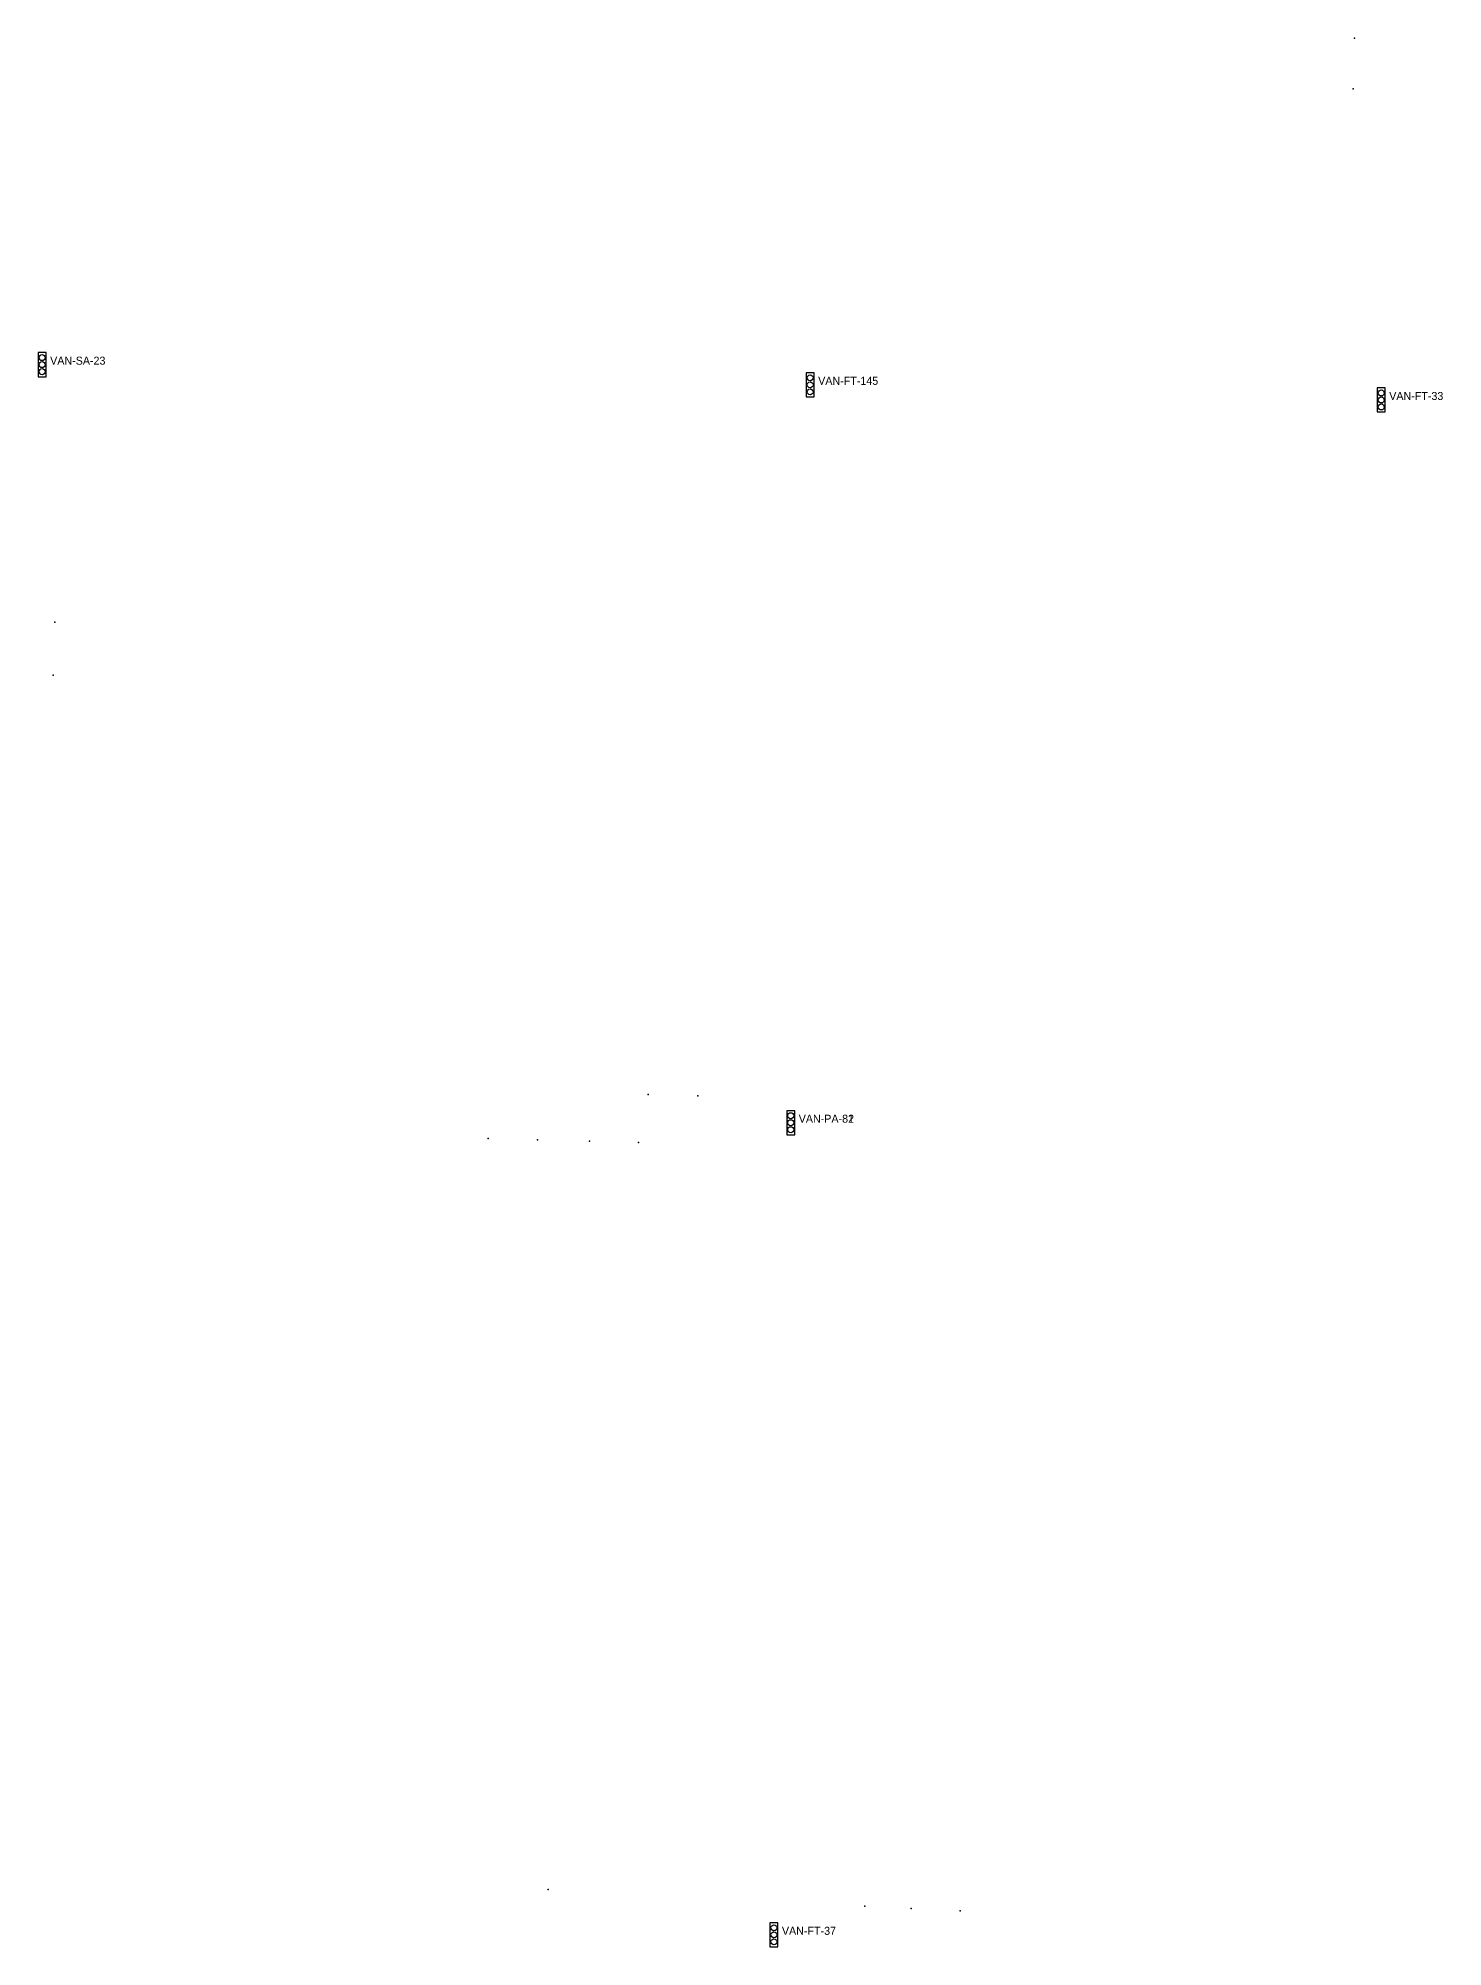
# Model space of a CAD drawing. Header units: inches. Extents: x 486474 to 494239, y 5455982 to 5460069.
# Drawn here: x 491441.9 to 491793.1, y 5456019 to 5456496 of the extents above; entities that cross this region are included whole.
import ezdxf

# ---------------------------------------------------------------- set-up
doc = ezdxf.new("R2010")
doc.units = ezdxf.units.IN
doc.header["$MEASUREMENT"] = 0
doc.layers.add('Parking Meters', color=10, linetype='Continuous')
doc.layers.add('Traffic Signals', color=10, linetype='Continuous')

msp = doc.modelspace()

# ---------------------------------------------------------------- linework, layer by layer
at = {"layer": 'Parking Meters', "color": 7}
for p in [(491770.99, 5456495.98), (491770.99, 5456495.98), (491770.62, 5456483.28), (491770.62, 5456483.28), (491446.04, 5456350.08), (491446.04, 5456350.08), (491445.65, 5456336.82), (491445.65, 5456336.82), (491594.39, 5456232.02), (491606.79, 5456231.7), (491606.79, 5456231.7), (491554.37, 5456221.05), (491554.37, 5456221.05), (491566.75, 5456220.72), (491566.75, 5456220.72), (491579.76, 5456220.37), (491579.76, 5456220.37), (491591.99, 5456220.06), (491569.37, 5456033.32), (491648.53, 5456029.18), (491660.14, 5456028.59), (491660.14, 5456028.59), (491672.43, 5456028.04), (491672.43, 5456028.04)]:
    msp.add_point(p, dxfattribs=at)
at = {"layer": 'Traffic Signals', "color": 1}
for points in [[(491441.9, 5456411.39), (491443.9, 5456411.39), (491443.9, 5456417.39), (491441.9, 5456417.39)], [(491633.9, 5456406.35), (491635.9, 5456406.35), (491635.9, 5456412.35), (491633.9, 5456412.35)], [(491776.66, 5456402.57), (491778.66, 5456402.57), (491778.66, 5456408.57), (491776.66, 5456408.57)], [(491629.04, 5456221.96), (491631.04, 5456221.96), (491631.04, 5456227.96), (491629.04, 5456227.96)], [(491629.04, 5456221.96), (491631.04, 5456221.96), (491631.04, 5456227.96), (491629.04, 5456227.96)], [(491624.84, 5456019.03), (491626.84, 5456019.03), (491626.84, 5456025.03), (491624.84, 5456025.03)]]:
    msp.add_lwpolyline(points, close=True, dxfattribs=at)
for centre in [(491442.9, 5456416.14), (491442.9, 5456414.39), (491442.9, 5456412.64), (491634.9, 5456411.1), (491634.9, 5456409.35), (491634.9, 5456407.6), (491777.66, 5456407.32), (491777.66, 5456405.57), (491777.66, 5456403.82), (491630.04, 5456226.71), (491630.04, 5456226.71), (491630.04, 5456224.96), (491630.04, 5456224.96), (491630.04, 5456223.21), (491630.04, 5456223.21), (491625.84, 5456023.78), (491625.84, 5456022.03), (491625.84, 5456020.28)]:
    msp.add_circle(centre, 0.75, dxfattribs=at)

# ---------------------------------------------------------------- texts
for s, p in [('VAN-SA-23', (491444.9, 5456414.39)), ('VAN-FT-145', (491636.9, 5456409.35)), ('VAN-FT-33', (491779.66, 5456405.57)), ('VAN-PA-81', (491632.04, 5456224.96)), ('VAN-PA-82', (491632.04, 5456224.96)), ('VAN-FT-37', (491627.84, 5456022.03))]:
    msp.add_text(s, height=2, dxfattribs=at).set_placement(p)

doc.saveas('drawing.dxf')
